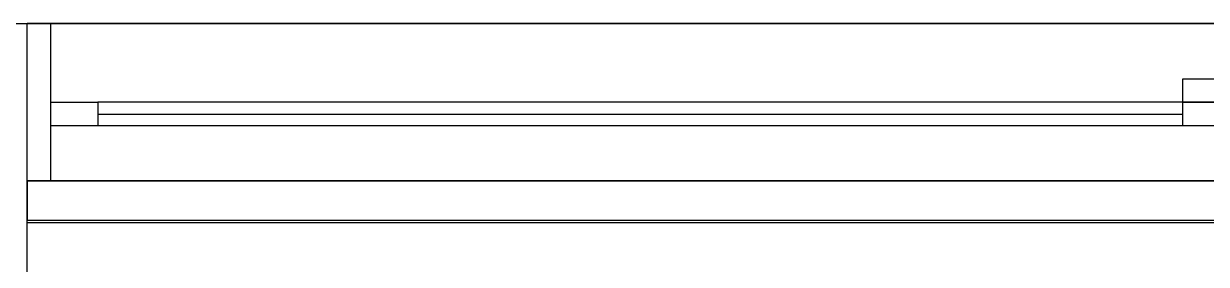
# Model space of a CAD drawing. Header units: millimetres. Extents: x -41292 to 298682, y -22072 to 33155.
# Drawn here: x 25340 to 26845, y -2206 to -1899 of the extents above; entities that cross this region are included whole.
import ezdxf

# ---------------------------------------------------------------- set-up
doc = ezdxf.new("R2010")
doc.units = ezdxf.units.MM
for name, color, linetype in [('벽1', 2, 'Continuous'), ('창호', 4, 'Continuous'), ('틀', 8, 'Continuous')]:
    doc.layers.add(name, color=color, linetype=linetype)

# ---------------------------------------------------------------- blocks, each defined once
blk = doc.blocks.new('rmfnasesx')
for p, q in [((52607.9, 13613), (52807.9, 13613)), ((52807.9, 13413), (52807.9, 13613)), ((55807.9, 13613), (52807.9, 13613)), ((52807.9, 13413), (55807.9, 13413)), ((52807.9, 13413), (52807.9, 13363)), ((52807.9, 13363), (55807.9, 13363)), ((52807.9, 13360), (52807.9, 13363)), ((52807.9, 13360), (55807.9, 13360)), ((52807.9, 13288.7), (52807.9, 13360))]:
    blk.add_line(p, q)

msp = doc.modelspace()

# ---------------------------------------------------------------- linework, layer by layer
at = {"layer": '벽1'}
for p in [(25144.67, -1899.42), (25344.67, -6569.42)]:
    msp.add_line(p, (25344.67, -1899.42), dxfattribs=at)
at = {"layer": '창호'}
for p, q in [((26814.67, -1999.42), (25434.67, -1999.42)), ((26814.67, -2029.42), (25434.67, -2029.42))]:
    msp.add_line(p, q, dxfattribs=at)
at = {"layer": '틀'}
for p, q in [((25344.67, -1899.42), (28344.67, -1899.42)), ((25344.67, -2099.42), (25344.67, -1899.42)), ((25374.67, -2099.42), (25374.67, -1899.42)), ((25434.67, -2014.42), (26814.67, -2014.42)), ((28344.67, -2099.42), (25344.67, -2099.42))]:
    msp.add_line(p, q, dxfattribs=at)
for points in [[(26814.67, -1999.42), (26814.67, -1969.42), (26874.67, -1969.42), (26874.67, -1999.42)], [(25374.67, -2029.42), (25374.67, -1999.42), (25434.67, -1999.42), (25434.67, -2029.42)], [(26814.67, -2029.42), (26814.67, -1999.42), (26874.67, -1999.42), (26874.67, -2029.42)]]:
    msp.add_lwpolyline(points, close=True, dxfattribs=at)

# ---------------------------------------------------------------- block references
msp.add_blockref('rmfnasesx', (-27463.27, -15512.43))

doc.saveas('drawing.dxf')
